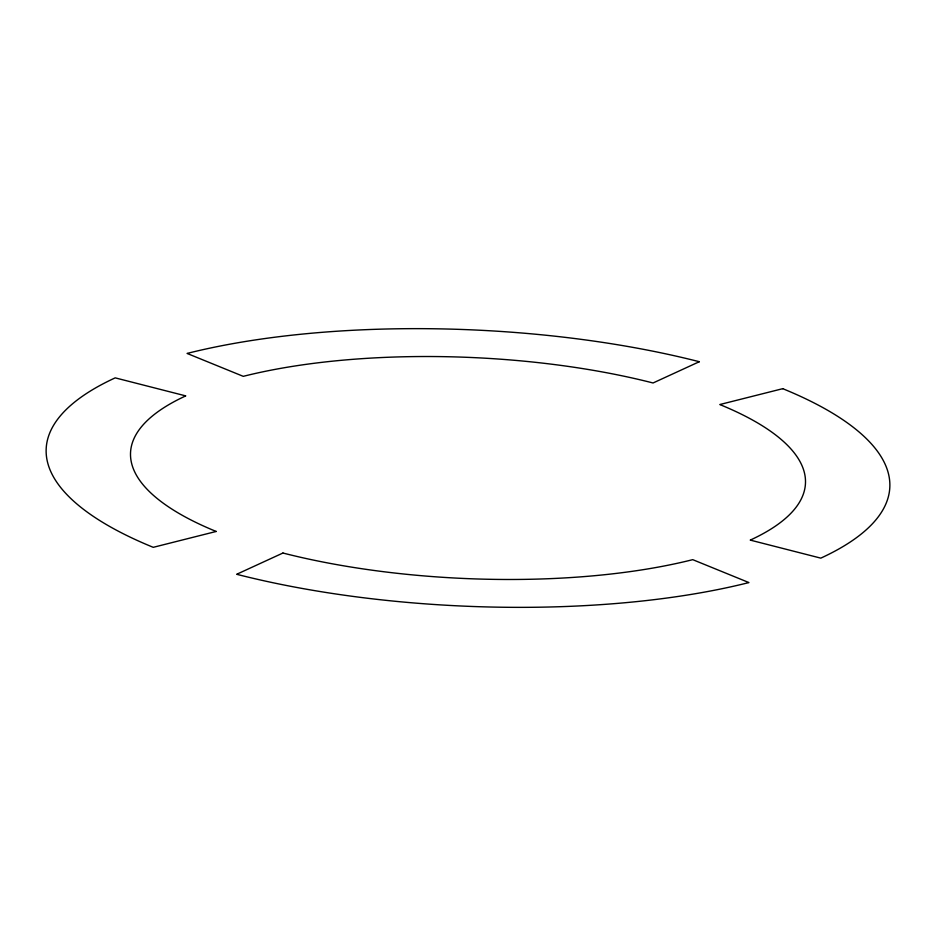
<?xml version="1.0" encoding="UTF-8"?>
<svg xmlns="http://www.w3.org/2000/svg" width="936" height="936" viewBox="0 0 936 936"><rect width="100%" height="100%" fill="white"/><g stroke="black" fill="none" stroke-linecap="round" stroke-linejoin="round"><path stroke-width="1.4" d="M282.941 553.024L236.679 574.283A422.265 138.177 2.6 0 0 748.917 582.566L692.734 559.658A337.814 110.542 2.6 0 1 282.941 553.024M699.321 361.717L653.059 382.976A337.814 110.542 2.6 0 0 243.266 376.342L187.083 353.434A422.265 138.177 2.6 0 1 699.321 361.717M216.193 531.461L153.247 547.326A422.265 138.177 2.6 0 1 115.198 377.863L185.749 395.893A337.814 110.542 2.6 0 0 216.193 531.461M782.753 388.674L719.807 404.539A337.814 110.542 2.6 0 1 750.251 540.107L820.802 558.137A422.265 138.177 2.6 0 0 782.753 388.674"/></g></svg>
